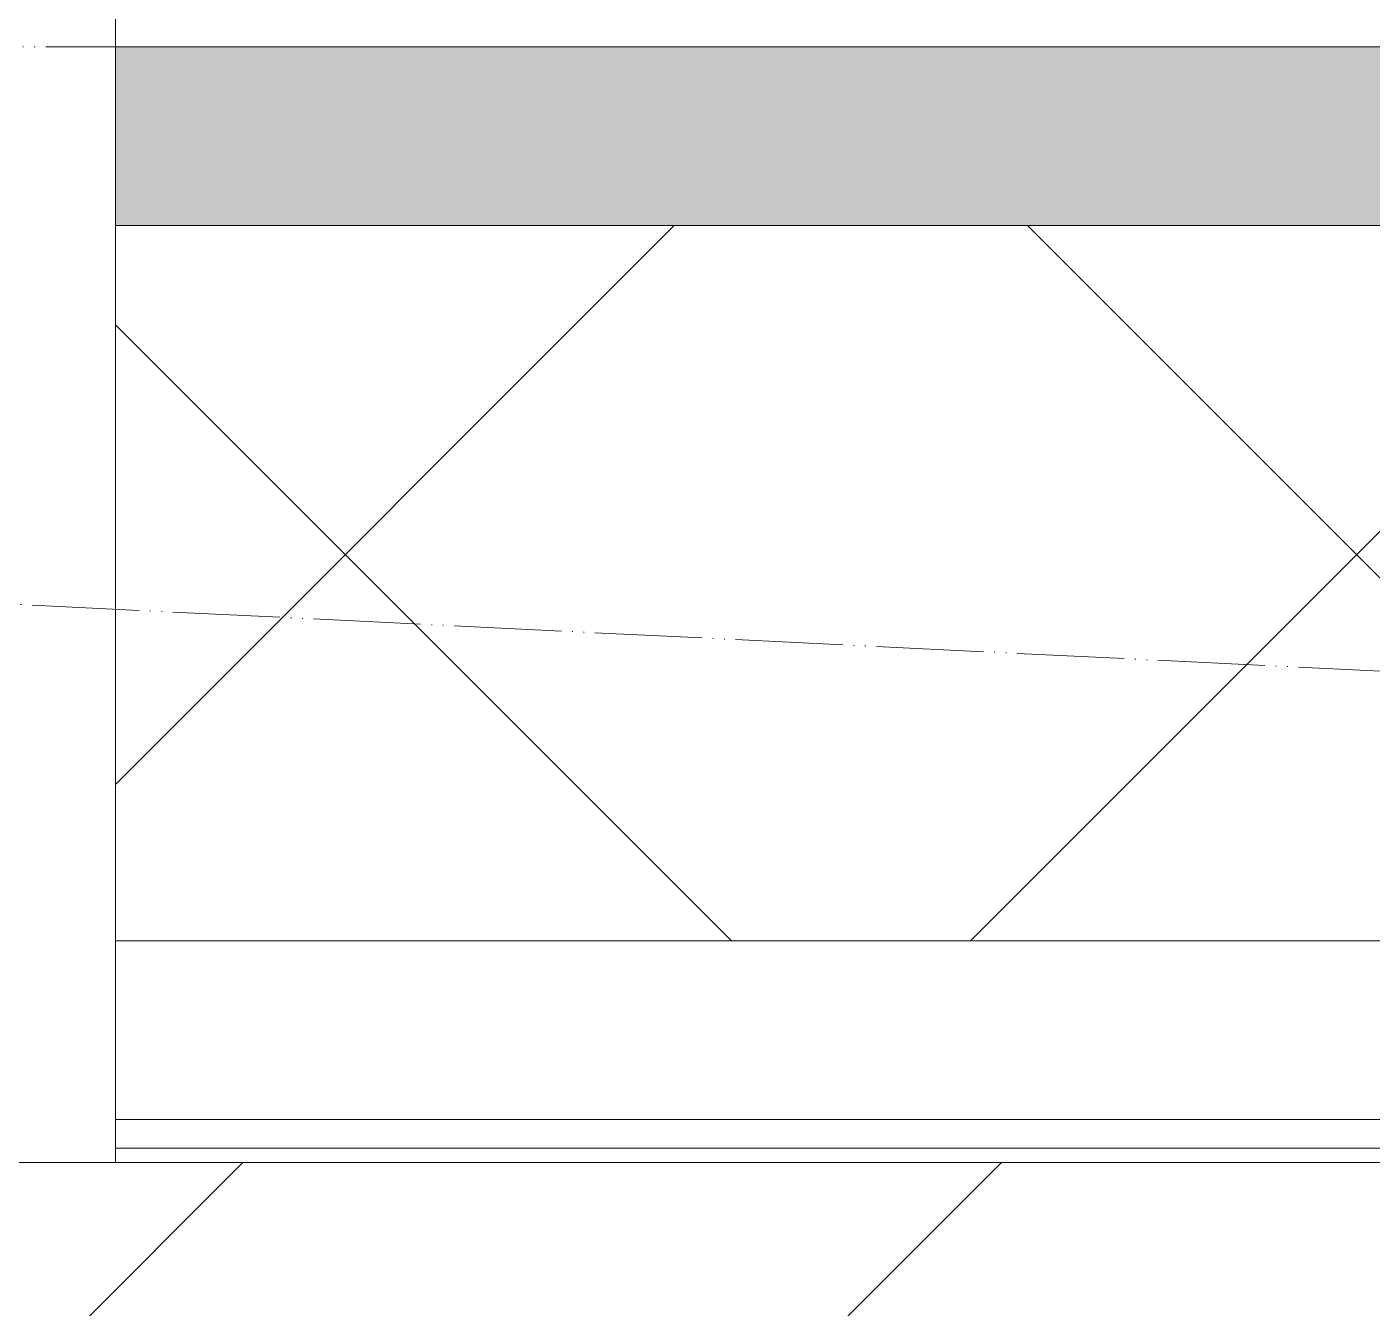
# Model space of a CAD drawing. Header units: millimetres. Extents: x -10474 to 67905, y -3824 to 44223.
# Drawn here: x 43442.6 to 43630.7, y 8450.7 to 8629.8 of the extents above; entities that cross this region are included whole.
import ezdxf

# ---------------------------------------------------------------- set-up
doc = ezdxf.new("R2010")
doc.units = ezdxf.units.MM
doc.linetypes.add('ADSK_Штрихпунктирная 2 точки_ш15 п1_5 п1_5 п1_5', pattern=[19.5, 15, -1.5, 0, -1.5, 0, -1.5])
doc.layers.add('Линии', color=7, linetype='Continuous', lineweight=9, true_color=0x00a600)
for name, color, linetype, lineweight in [('Потолки штриховка', 7, 'Continuous', 9), ('Стены внутренние', 7, 'Continuous', 18), ('Стены наружные', 7, 'Continuous', 18), ('Стены отделка', 7, 'Continuous', 30), ('Стены штриховка', 7, 'Continuous', 9)]:
    doc.layers.add(name, color=color, linetype=linetype, lineweight=lineweight)

msp = doc.modelspace()

# ---------------------------------------------------------------- hatches: boundary and pattern name
at = {"layer": 'Потолки штриховка', "lineweight": 18, "true_color": 0x787878}
h = msp.add_hatch(dxfattribs=at)
h.set_pattern_fill('FP_49', color=8, style=0, pattern_type=2)
h.set_pattern_definition([(45, (0, 0), (-53.03301, 53.03301), [])])
h.paths.add_polyline_path([(42034.606, 3707.057), (44003, 3707.057), (44003, 4007.057), (42019.431, 4007.057), (42021.7, 3707.057), (42032.894, 3707.057)])
h.paths.add_polyline_path([(42010.667, 5747.057), (44015, 5747.057), (44015, 6047.057), (42008.398, 6047.057), (42010.649, 5749.489)])
h.paths.add_polyline_path([(41998.667, 5747.057), (41996.398, 6047.057), (41992.001, 6047.057), (41994.27, 5747.057)])
h.paths.add_polyline_path([(41975.134, 8277.057), (41979.528, 8277.488), (41978.019, 8477.057), (41973.622, 8477.057), (41974.999, 8295)])
h.paths.add_polyline_path([(44015, 8277.057), (44015, 8471.057), (41990.065, 8471.057), (41992.001, 8277.057), (43966.957, 8277.057)])
h.paths.add_polyline_path([(41988.065, 8471.057), (41990.065, 8471.057), (41988.049, 8473.057)])
at = {"layer": 'Стены внутренние'}
h = msp.add_hatch(color=256, dxfattribs=at)
h.paths.add_polyline_path([(44140, 8602.057), (44140, 8627.057), (43455, 8627.057), (43455, 8602.057), (44117.122, 8602.057)])
h.paths.add_polyline_path([(41942.675, 8602.057), (41942.486, 8627.057), (41940, 8627.057), (41940.811, 8602.057)])
h.paths.add_polyline_path([(42034.606, 8602.057), (42385, 8602.057), (42385, 8627.057), (41972.487, 8627.057), (41972.676, 8602.057), (42004.607, 8602.057)])
at = {"layer": 'Стены внутренние', "lineweight": 9, "true_color": 0x0000ff}
h = msp.add_hatch(dxfattribs=at)
h.set_pattern_fill('FP_2', color=5, style=0, pattern_type=2)
h.set_pattern_definition([(45, (0, 0), (-70.71068, 70.71068), []), (135, (0, 0), (-70.71068, -70.71068), [])])
h.paths.add_polyline_path([(41940, 8502.057), (41943.432, 8502.057), (41942.675, 8602.057), (41940, 8602.057)])
h.paths.add_polyline_path([(42213.912, 8502.057), (42385, 8502.057), (42385, 8602.057), (41972.676, 8602.057), (41973.622, 8502.057), (42034.606, 8502.057)])
h.paths.add_polyline_path([(44015, 8502.057), (44040, 8502.057), (44040, 8602.057), (43455, 8602.057), (43455, 8502.057), (44014.745, 8502.057)])

# ---------------------------------------------------------------- linework, layer by layer
at = {"layer": 'Линии', "color": 7, "linetype": 'ADSK_Штрихпунктирная 2 точки_ш15 п1_5 п1_5 п1_5'}
for q in [(48995, 8627.057), (48995, 8277.057)]:
    msp.add_line((41849.565, 8627.057), q, dxfattribs=at)
at = {"layer": 'Стены наружные'}
msp.add_line((42385, 8471.057), (43455, 8471.057), dxfattribs=at)
at = {"layer": 'Стены отделка', "lineweight": 9}
for p, q in [((43455, 8471.057), (43455, 8639.057)), ((44015, 8471.057), (43455, 8471.057))]:
    msp.add_line(p, q, dxfattribs=at)
at = {"layer": 'Стены штриховка'}
for p, q in [((44140, 8627.057), (43455, 8627.057)), ((43455, 8602.057), (44140, 8602.057)), ((43455, 8502.057), (44040, 8502.057)), ((44015, 8477.057), (43455, 8477.057)), ((44015, 8473.057), (43455, 8473.057))]:
    msp.add_line(p, q, dxfattribs=at)

doc.saveas('drawing.dxf')
